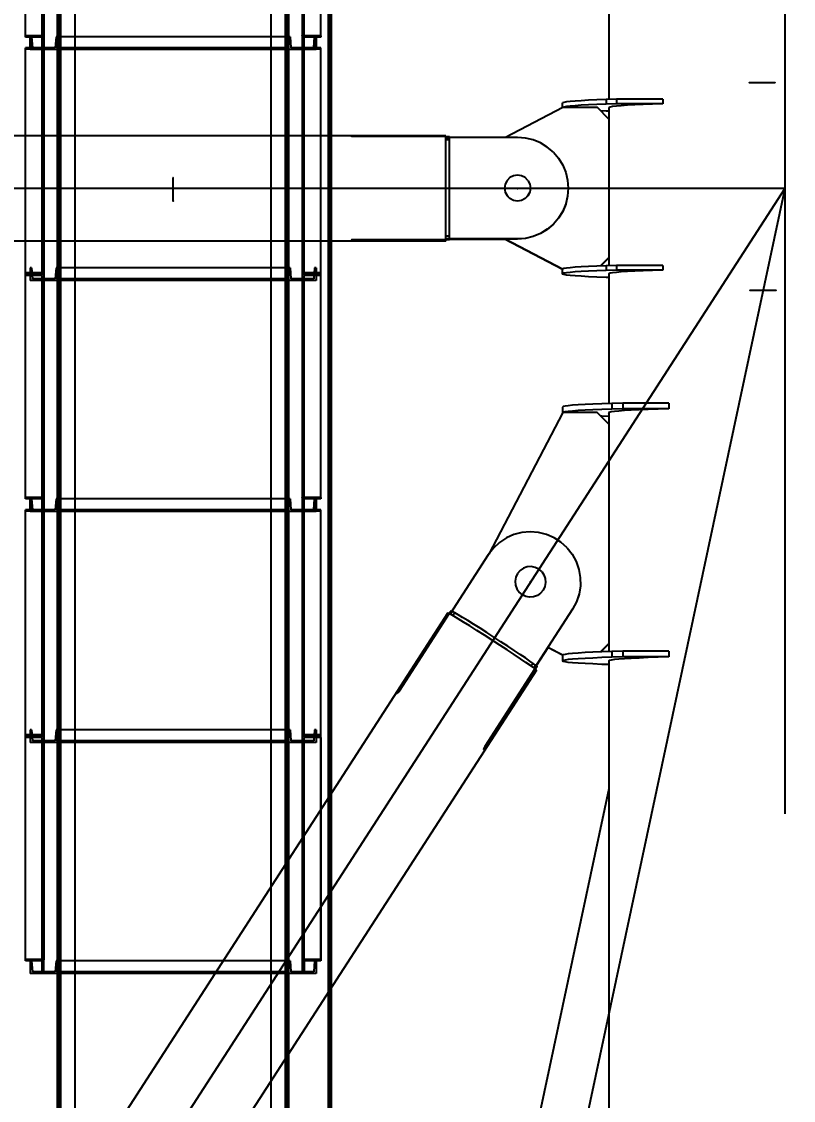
# Model space of a CAD drawing. Header units: millimetres. Extents: x 150209.93 to 150215.05, y 136675.65 to 136679.93.
# Drawn here: x 150211.3361 to 150211.403, y 136678.0439 to 136678.1373 of the extents above; entities that cross this region are included whole.
import ezdxf

# ---------------------------------------------------------------- set-up
doc = ezdxf.new("R2010")
doc.units = ezdxf.units.MM
doc.header["$LTSCALE"] = 0.25
for name, pattern in [('CENTER', [50.8, 31.75, -6.35, 6.35, -6.35]), ('XKITLINE00', [0]), ('XKITLINE02', [4, 2, -2]), ('XKITLINE03', [6, 3, -1, 1, -1])]:
    doc.linetypes.add(name, pattern=pattern)
doc.styles.add('ROMANS', font='romans.shx')
doc.dimstyles.new('MD300', dxfattribs={"dimtxt": 2.5, "dimasz": 2.5, "dimexe": 1, "dimexo": 1, "dimgap": 0.5, "dimtad": 1, "dimdec": 1, "dimlfac": 50, "dimrnd": 0.5, "dimdsep": 46, "dimtxsty": 'ROMANS', "dimcen": 1, "dimclrd": 146, "dimclre": 146, "dimclrt": 30, "dimadec": 1, "dimazin": 2, "dimtfac": 1, "dimtdec": 1, "dimtmove": 0, "dimatfit": 1, "dimfxl": 1, "dimtolj": 1, "dimtzin": 0, "dimlwd": -1, "dimlwe": -1, "dimarcsym": 0})

# ---------------------------------------------------------------- blocks, each defined once
blk = doc.blocks.new('çatıı')
at = {"color": 1, "linetype": 'XKITLINE03'}
for p, q in [((12049.01, 13721.24), (12049.01, 12049.63)), ((12055.01, 13721.24), (12055.01, 12049.6)), ((12147.49, 12049.57), (12147.49, 13721.24)), ((12160.99, 13721.24), (12160.99, 12049.63)), ((12049.01, 12623.17), (12049.01, 12526.43)), ((12160.99, 12526.43), (12160.99, 12623.17)), ((12049.01, 12520.62), (12049.01, 12423.17)), ((12154.99, 12520.42), (12055.01, 12520.42)), ((12055.01, 12520.42), (12055.01, 12520.42)), ((12154.99, 12520.42), (12154.99, 12520.42)), ((12160.99, 12423.17), (12160.99, 12520.62)), ((12049.01, 12423.17), (12049.01, 12326.43)), ((12154.99, 12420.42), (12055.01, 12420.42)), ((12055.01, 12420.42), (12055.01, 12420.42)), ((12154.99, 12420.42), (12154.99, 12420.42)), ((12160.99, 12326.43), (12160.99, 12423.17)), ((12049.01, 12320.62), (12049.01, 12223.17)), ((12154.99, 12320.42), (12055.01, 12320.42)), ((12055.01, 12320.42), (12055.01, 12320.42)), ((12154.99, 12320.42), (12154.99, 12320.42)), ((12160.99, 12223.17), (12160.99, 12320.62)), ((12049.01, 12223.17), (12049.01, 12126.43)), ((12154.99, 12220.42), (12055.01, 12220.42)), ((12055.01, 12220.42), (12055.01, 12220.42)), ((12154.99, 12220.42), (12154.99, 12220.42)), ((12160.99, 12126.43), (12160.99, 12223.17)), ((12154.99, 12120.42), (12055.01, 12120.42)), ((12055.01, 12120.42), (12055.01, 12120.42)), ((12154.99, 12120.42), (12154.99, 12120.42))]:
    blk.add_line(p, q, dxfattribs=at)
at = {"color": 116, "linetype": 'XKITLINE02', "true_color": 0x136734}
for p, q in [((12054.93, 12049.63), (12054.93, 13721.24)), ((12055.01, 12049.6), (12055.01, 13721.24)), ((12055.46, 12049.63), (12055.46, 13721.24)), ((12055.86, 12049.6), (12055.86, 13721.24)), ((12147.49, 12049.57), (12147.49, 13721.24)), ((12154.14, 12049.57), (12154.14, 13721.24)), ((12154.14, 12049.57), (12154.14, 13721.24)), ((12154.54, 12049.63), (12154.54, 13721.24)), ((12154.99, 12049.63), (12154.99, 13721.24)), ((12154.99, 12049.57), (12154.99, 13721.24)), ((12155.07, 12049.63), (12155.07, 13721.24)), ((12172.31, 12049.63), (12172.31, 13721.24)), ((12172.84, 12049.63), (12172.84, 13721.24)), ((12041.01, 12525.85), (12041.01, 12623.17)), ((12048.21, 12520.61), (12048.21, 12622.59)), ((12049.01, 12520.61), (12049.01, 12621.12)), ((12160.99, 12520.61), (12160.99, 12623.17)), ((12161.79, 12520.61), (12161.79, 12622.59)), ((12168.99, 12525.85), (12168.99, 12623.17)), ((12049.01, 12526.43), (12041.01, 12526.43)), ((12048.21, 12525.85), (12041.01, 12525.85)), ((12043.69, 12525.92), (12043.01, 12525.92)), ((12043.01, 12520.42), (12043.01, 12525.92)), ((12043.01, 12525.92), (12043.01, 12520.42)), ((12044.07, 12521.12), (12043.69, 12525.92)), ((12043.69, 12525.92), (12044.07, 12521.12)), ((12049.01, 12526.42), (12048.21, 12526.42)), ((12048.21, 12521.2), (12048.21, 12526.42)), ((12048.21, 12423.75), (12048.21, 12525.85)), ((12049.01, 12526.42), (12049.01, 12520.62)), ((12049.01, 12526.42), (12049.01, 12428.97)), ((12054.33, 12525.92), (12053.94, 12521.12)), ((12054.33, 12525.92), (12053.94, 12521.12)), ((12055.01, 12525.92), (12054.33, 12525.92)), ((12062.51, 12525.92), (12055.01, 12525.92)), ((12055.01, 12520.42), (12055.01, 12525.92)), ((12055.01, 12525.92), (12055.01, 12520.42)), ((12055.01, 12525.92), (12055.01, 12520.42)), ((12154.99, 12525.92), (12147.49, 12525.92)), ((12154.99, 12520.42), (12154.99, 12525.92)), ((12154.99, 12525.92), (12154.99, 12520.42)), ((12155.67, 12525.92), (12154.99, 12525.92)), ((12154.99, 12525.92), (12154.99, 12520.42)), ((12155.67, 12525.92), (12156.05, 12521.12)), ((12155.67, 12525.92), (12156.05, 12521.12)), ((12160.99, 12526.43), (12160.99, 12520.61)), ((12168.99, 12526.43), (12160.99, 12526.43)), ((12160.99, 12423.17), (12160.99, 12526.42)), ((12161.79, 12526.42), (12160.99, 12526.42)), ((12161.79, 12423.75), (12161.79, 12526.42)), ((12161.79, 12520.61), (12161.79, 12525.85)), ((12168.99, 12525.85), (12161.79, 12525.85)), ((12166.31, 12525.92), (12165.92, 12521.12)), ((12165.92, 12521.12), (12166.31, 12525.92)), ((12166.99, 12525.92), (12166.31, 12525.92)), ((12166.99, 12525.92), (12166.99, 12520.42)), ((12166.99, 12520.42), (12166.99, 12525.92)), ((12168.99, 12526.43), (12168.99, 12525.85)), ((12048.21, 12521.2), (12041.01, 12521.2)), ((12041.01, 12521.2), (12041.01, 12520.62)), ((12041.01, 12423.17), (12041.01, 12521.2)), ((12049.01, 12520.62), (12041.01, 12520.62)), ((12055.01, 12520.42), (12043.01, 12520.42)), ((12053.94, 12521.12), (12044.07, 12521.12)), ((12049.01, 12520.61), (12048.21, 12520.61)), ((12049.01, 12423.17), (12049.01, 12520.62)), ((12154.99, 12521.12), (12055.01, 12521.12)), ((12062.51, 12520.42), (12055.01, 12520.42)), ((12154.99, 12520.42), (12147.49, 12520.42)), ((12166.99, 12520.42), (12154.99, 12520.42)), ((12165.92, 12521.12), (12156.05, 12521.12)), ((12168.99, 12520.62), (12160.99, 12520.62)), ((12161.79, 12520.61), (12160.99, 12520.61)), ((12168.99, 12521.2), (12161.79, 12521.2)), ((12168.99, 12423.17), (12168.99, 12521.2)), ((12056.31, 12437.44), (12056.31, 12483.11)), ((12062.51, 12437.44), (12062.51, 12483.11)), ((12147.49, 12073.93), (12147.49, 12483.11)), ((12153.69, 12437.44), (12153.69, 12483.11)), ((12173.69, 12437.44), (12173.69, 12483.11)), ((12043.69, 12425.92), (12043.01, 12425.92)), ((12043.01, 12425.92), (12043.01, 12420.42)), ((12043.01, 12425.92), (12043.01, 12420.42)), ((12043.69, 12425.92), (12044.07, 12421.12)), ((12043.69, 12425.92), (12044.07, 12421.12)), ((12049.01, 12428.97), (12048.21, 12428.97)), ((12049.01, 12428.97), (12049.01, 12423.17)), ((12054.33, 12425.92), (12053.94, 12421.12)), ((12054.33, 12425.92), (12053.94, 12421.12)), ((12055.01, 12425.92), (12054.33, 12425.92)), ((12062.51, 12425.92), (12055.01, 12425.92)), ((12055.01, 12420.42), (12055.01, 12425.92)), ((12055.01, 12425.92), (12055.01, 12420.42)), ((12055.01, 12425.92), (12055.01, 12420.42)), ((12154.99, 12425.92), (12147.49, 12425.92)), ((12154.99, 12420.42), (12154.99, 12425.92)), ((12154.99, 12425.92), (12154.99, 12420.42)), ((12155.67, 12425.92), (12154.99, 12425.92)), ((12154.99, 12425.92), (12154.99, 12420.42)), ((12155.67, 12425.92), (12156.05, 12421.12)), ((12155.67, 12425.92), (12156.05, 12421.12)), ((12161.79, 12428.97), (12160.99, 12428.97)), ((12166.31, 12425.92), (12165.92, 12421.12)), ((12166.31, 12425.92), (12165.92, 12421.12)), ((12166.99, 12425.92), (12166.31, 12425.92)), ((12166.99, 12425.92), (12166.99, 12420.42)), ((12166.99, 12425.92), (12166.99, 12420.42)), ((12048.21, 12423.75), (12041.01, 12423.75)), ((12049.01, 12423.17), (12041.01, 12423.17)), ((12041.01, 12423.17), (12041.01, 12422.59)), ((12049.01, 12423.17), (12041.01, 12423.17)), ((12041.01, 12325.85), (12041.01, 12423.17)), ((12048.21, 12422.59), (12041.01, 12422.59)), ((12055.01, 12420.42), (12043.01, 12420.42)), ((12053.94, 12421.12), (12044.07, 12421.12)), ((12048.21, 12422.59), (12048.21, 12417.35)), ((12048.21, 12320.61), (12048.21, 12422.59)), ((12049.01, 12417.35), (12049.01, 12423.17)), ((12049.01, 12320.61), (12049.01, 12421.12)), ((12154.99, 12421.12), (12055.01, 12421.12)), ((12062.51, 12420.42), (12055.01, 12420.42)), ((12154.99, 12420.42), (12147.49, 12420.42)), ((12166.99, 12420.42), (12154.99, 12420.42)), ((12165.92, 12421.12), (12156.05, 12421.12)), ((12168.99, 12423.17), (12160.99, 12423.17)), ((12160.99, 12320.61), (12160.99, 12423.17)), ((12168.99, 12423.17), (12160.99, 12423.17)), ((12168.99, 12423.75), (12161.79, 12423.75)), ((12161.79, 12320.61), (12161.79, 12422.59)), ((12168.99, 12422.59), (12161.79, 12422.59)), ((12168.99, 12325.85), (12168.99, 12423.17)), ((12049.01, 12417.35), (12048.21, 12417.35)), ((12161.79, 12417.35), (12160.99, 12417.35)), ((12049.01, 12326.43), (12041.01, 12326.43)), ((12048.21, 12325.85), (12041.01, 12325.85)), ((12043.69, 12325.92), (12043.01, 12325.92)), ((12043.01, 12320.42), (12043.01, 12325.92)), ((12043.01, 12325.92), (12043.01, 12320.42)), ((12044.07, 12321.12), (12043.69, 12325.92)), ((12043.69, 12325.92), (12044.07, 12321.12)), ((12049.01, 12326.42), (12048.21, 12326.42)), ((12048.21, 12326.42), (12048.21, 12321.2)), ((12048.21, 12223.75), (12048.21, 12326.42)), ((12049.01, 12326.42), (12049.01, 12320.62)), ((12049.01, 12326.42), (12049.01, 12228.97)), ((12054.33, 12325.92), (12053.94, 12321.12)), ((12054.33, 12325.92), (12053.94, 12321.12)), ((12055.01, 12325.92), (12054.33, 12325.92)), ((12062.51, 12325.92), (12055.01, 12325.92)), ((12055.01, 12320.42), (12055.01, 12325.92)), ((12055.01, 12325.92), (12055.01, 12320.42)), ((12055.01, 12325.92), (12055.01, 12320.42)), ((12154.99, 12325.92), (12147.49, 12325.92)), ((12154.99, 12320.42), (12154.99, 12325.92)), ((12154.99, 12325.92), (12154.99, 12320.42)), ((12155.67, 12325.92), (12154.99, 12325.92)), ((12154.99, 12325.92), (12154.99, 12320.42)), ((12155.67, 12325.92), (12156.05, 12321.12)), ((12155.67, 12325.92), (12156.05, 12321.12)), ((12160.99, 12326.43), (12160.99, 12320.61)), ((12168.99, 12326.43), (12160.99, 12326.43)), ((12160.99, 12223.17), (12160.99, 12326.42)), ((12161.79, 12326.42), (12160.99, 12326.42)), ((12161.79, 12223.75), (12161.79, 12326.42)), ((12161.79, 12320.61), (12161.79, 12325.85)), ((12168.99, 12325.85), (12161.79, 12325.85)), ((12166.31, 12325.92), (12165.92, 12321.12)), ((12165.92, 12321.12), (12166.31, 12325.92)), ((12166.99, 12325.92), (12166.31, 12325.92)), ((12166.99, 12325.92), (12166.99, 12320.42)), ((12166.99, 12320.42), (12166.99, 12325.92)), ((12168.99, 12326.43), (12168.99, 12325.85)), ((12048.21, 12321.2), (12041.01, 12321.2)), ((12041.01, 12321.2), (12041.01, 12320.62)), ((12041.01, 12223.17), (12041.01, 12321.2)), ((12049.01, 12320.62), (12041.01, 12320.62)), ((12055.01, 12320.42), (12043.01, 12320.42)), ((12053.94, 12321.12), (12044.07, 12321.12)), ((12049.01, 12320.61), (12048.21, 12320.61)), ((12049.01, 12320.62), (12049.01, 12223.17)), ((12154.99, 12321.12), (12055.01, 12321.12)), ((12062.51, 12320.42), (12055.01, 12320.42)), ((12154.99, 12320.42), (12147.49, 12320.42)), ((12166.99, 12320.42), (12154.99, 12320.42)), ((12165.92, 12321.12), (12156.05, 12321.12)), ((12168.99, 12320.62), (12160.99, 12320.62)), ((12161.79, 12320.61), (12160.99, 12320.61)), ((12168.99, 12321.2), (12161.79, 12321.2)), ((12168.99, 12223.17), (12168.99, 12321.2)), ((12049.01, 12228.97), (12048.21, 12228.97)), ((12049.01, 12228.97), (12049.01, 12223.17)), ((12161.79, 12228.97), (12160.99, 12228.97)), ((12043.69, 12225.92), (12043.01, 12225.92)), ((12043.01, 12225.92), (12043.01, 12220.42)), ((12043.01, 12225.92), (12043.01, 12220.42)), ((12043.69, 12225.92), (12044.07, 12221.12)), ((12043.69, 12225.92), (12044.07, 12221.12)), ((12054.33, 12225.92), (12053.94, 12221.12)), ((12054.33, 12225.92), (12053.94, 12221.12)), ((12055.01, 12225.92), (12054.33, 12225.92)), ((12062.51, 12225.92), (12055.01, 12225.92)), ((12055.01, 12220.42), (12055.01, 12225.92)), ((12055.01, 12225.92), (12055.01, 12220.42)), ((12055.01, 12225.92), (12055.01, 12220.42)), ((12154.99, 12225.92), (12147.49, 12225.92)), ((12154.99, 12220.42), (12154.99, 12225.92)), ((12154.99, 12225.92), (12154.99, 12220.42)), ((12155.67, 12225.92), (12154.99, 12225.92)), ((12154.99, 12225.92), (12154.99, 12220.42)), ((12155.67, 12225.92), (12156.05, 12221.12)), ((12155.67, 12225.92), (12156.05, 12221.12)), ((12166.31, 12225.92), (12165.92, 12221.12)), ((12166.31, 12225.92), (12165.92, 12221.12)), ((12166.99, 12225.92), (12166.31, 12225.92)), ((12166.99, 12225.92), (12166.99, 12220.42)), ((12166.99, 12225.92), (12166.99, 12220.42)), ((12048.21, 12223.75), (12041.01, 12223.75)), ((12041.01, 12223.17), (12041.01, 12222.59)), ((12049.01, 12223.17), (12041.01, 12223.17)), ((12041.01, 12125.85), (12041.01, 12223.17)), ((12049.01, 12223.17), (12041.01, 12223.17)), ((12048.21, 12222.59), (12041.01, 12222.59)), ((12055.01, 12220.42), (12043.01, 12220.42)), ((12053.94, 12221.12), (12044.07, 12221.12)), ((12048.21, 12222.59), (12048.21, 12217.35)), ((12048.21, 12120.61), (12048.21, 12222.59)), ((12049.01, 12217.35), (12049.01, 12223.17)), ((12049.01, 12120.61), (12049.01, 12221.12)), ((12154.99, 12221.12), (12055.01, 12221.12)), ((12062.51, 12220.42), (12055.01, 12220.42)), ((12154.99, 12220.42), (12147.49, 12220.42)), ((12166.99, 12220.42), (12154.99, 12220.42)), ((12165.92, 12221.12), (12156.05, 12221.12)), ((12160.99, 12120.61), (12160.99, 12223.17)), ((12168.99, 12223.17), (12160.99, 12223.17)), ((12168.99, 12223.17), (12160.99, 12223.17)), ((12168.99, 12223.75), (12161.79, 12223.75)), ((12161.79, 12120.61), (12161.79, 12222.59)), ((12168.99, 12222.59), (12161.79, 12222.59)), ((12168.99, 12125.85), (12168.99, 12223.17)), ((12168.99, 12222.59), (12168.99, 12125.85)), ((12049.01, 12217.35), (12048.21, 12217.35)), ((12161.79, 12217.35), (12160.99, 12217.35)), ((12173.69, 12114.46), (12173.69, 12198.64)), ((12153.69, 12083.52), (12153.69, 12167.7)), ((12147.49, 12049.57), (12147.49, 12158.11)), ((12049.01, 12126.43), (12041.01, 12126.43)), ((12160.99, 12126.43), (12160.99, 12120.61)), ((12168.99, 12126.43), (12160.99, 12126.43)), ((12048.21, 12125.85), (12041.01, 12125.85)), ((12043.69, 12125.92), (12043.01, 12125.92)), ((12043.01, 12125.92), (12043.01, 12120.42)), ((12043.01, 12125.92), (12043.01, 12120.42)), ((12043.69, 12125.92), (12044.07, 12121.12)), ((12043.69, 12125.92), (12044.07, 12121.12)), ((12054.33, 12125.92), (12053.94, 12121.12)), ((12054.33, 12125.92), (12053.94, 12121.12)), ((12055.01, 12125.92), (12054.33, 12125.92)), ((12062.51, 12125.92), (12055.01, 12125.92)), ((12055.01, 12120.42), (12055.01, 12125.92)), ((12055.01, 12125.92), (12055.01, 12120.42)), ((12055.01, 12125.92), (12055.01, 12120.42)), ((12154.99, 12125.92), (12126.68, 12125.92)), ((12154.99, 12120.42), (12154.99, 12125.92)), ((12154.99, 12125.92), (12154.99, 12120.42)), ((12155.67, 12125.92), (12154.99, 12125.92)), ((12154.99, 12125.92), (12154.99, 12120.42)), ((12155.67, 12125.92), (12156.05, 12121.12)), ((12155.67, 12125.92), (12156.05, 12121.12)), ((12161.79, 12125.85), (12161.79, 12120.61)), ((12168.99, 12125.85), (12161.79, 12125.85)), ((12166.31, 12125.92), (12165.92, 12121.12)), ((12166.31, 12125.92), (12165.92, 12121.12)), ((12166.99, 12125.92), (12166.31, 12125.92)), ((12166.99, 12125.92), (12166.99, 12120.42)), ((12166.99, 12125.92), (12166.99, 12120.42)), ((12055.01, 12120.42), (12043.01, 12120.42)), ((12053.94, 12121.12), (12044.07, 12121.12)), ((12049.01, 12120.61), (12048.21, 12120.61)), ((12154.99, 12121.12), (12055.01, 12121.12)), ((12062.51, 12120.42), (12055.01, 12120.42)), ((12154.99, 12120.42), (12123.13, 12120.42)), ((12166.99, 12120.42), (12154.99, 12120.42)), ((12165.92, 12121.12), (12156.05, 12121.12)), ((12161.79, 12120.61), (12160.99, 12120.61))]:
    blk.add_line(p, q, dxfattribs=at)
at = {"color": 8, "linetype": 'CENTER'}
for p, q in [((11840, 13280.27), (12370, 12460.27)), ((12195, 13280.27), (12370, 12460.27)), ((12370, 12689.51), (12370, 11020.27)), ((12354.73, 12506.11), (12365.69, 12506.13)), ((12105, 12454.88), (12105, 12464.88)), ((12370, 12460.27), (11840, 11640.27)), ((12370, 12460.27), (11840, 12460.27)), ((12370, 12460.27), (12196.44, 11647.05)), ((12254.2, 12460.14), (12254.2, 12460.41)), ((12366.06, 12416.17), (12355.1, 12416.16)), ((12259.8, 12289.94), (12259.8, 12289.61))]:
    blk.add_line(p, q, dxfattribs=at)
at = {"color": 7, "linetype": 'XKITLINE00'}
for p, q in [((12056.31, 12483.11), (12056.31, 12722.23)), ((12062.51, 12483.11), (12062.51, 12718.06)), ((12147.49, 12483.11), (12147.49, 12660.82)), ((12153.69, 12483.11), (12153.69, 12656.64)), ((12173.69, 12483.11), (12173.69, 12643.17)), ((12147.49, 12525.92), (12062.51, 12525.92)), ((12147.49, 12520.42), (12062.51, 12520.42)), ((12056.31, 12049.63), (12056.31, 12437.44)), ((12062.51, 12049.6), (12062.51, 12437.44)), ((12147.49, 12158.11), (12147.49, 12437.44)), ((12153.69, 12167.7), (12153.69, 12437.44)), ((12173.69, 12198.64), (12173.69, 12437.44)), ((12147.49, 12425.92), (12062.51, 12425.92)), ((12147.49, 12420.42), (12062.51, 12420.42)), ((12147.49, 12325.92), (12062.51, 12325.92)), ((12147.49, 12320.42), (12062.51, 12320.42)), ((12147.49, 12225.92), (12062.51, 12225.92)), ((12147.49, 12220.42), (12062.51, 12220.42)), ((12126.68, 12125.92), (12062.51, 12125.92)), ((12123.13, 12120.42), (12062.51, 12120.42)), ((12173.69, 12049.63), (12173.69, 12114.46)), ((12153.69, 12049.63), (12153.69, 12083.52)), ((12147.49, 12049.57), (12147.49, 12073.93))]:
    blk.add_line(p, q, dxfattribs=at)
at = {"color": 8, "linetype": 'XKITLINE00'}
for p, q in [((12293.8, 12555.99), (12293.8, 12498.81)), ((12273.8, 12495.32), (12248.96, 12482.4)), ((12274.31, 12497.55), (12273.76, 12497.36)), ((12273.76, 12495.3), (12273.76, 12497.36)), ((12274.31, 12495.55), (12273.76, 12495.36)), ((12288.8, 12495.32), (12273.8, 12495.32)), ((12275.4, 12497.74), (12274.31, 12497.55)), ((12275.4, 12495.74), (12274.31, 12495.55)), ((12277.03, 12497.93), (12275.4, 12497.74)), ((12277.03, 12495.93), (12275.4, 12495.74)), ((12279.18, 12498.11), (12277.03, 12497.93)), ((12279.18, 12496.12), (12277.03, 12495.93)), ((12281.83, 12498.29), (12279.18, 12498.11)), ((12281.83, 12496.29), (12279.18, 12496.12)), ((12284.98, 12498.46), (12281.83, 12498.29)), ((12284.98, 12496.46), (12281.83, 12496.29)), ((12288.59, 12498.62), (12284.98, 12498.46)), ((12288.59, 12496.63), (12284.98, 12496.46)), ((12292.65, 12498.78), (12288.59, 12498.62)), ((12292.65, 12496.78), (12288.59, 12496.63)), ((12293.8, 12490.32), (12288.8, 12495.32)), ((12297.11, 12498.92), (12292.65, 12498.78)), ((12292.65, 12498.78), (12292.65, 12496.78)), ((12297.11, 12496.92), (12292.65, 12496.78)), ((12294.31, 12495.55), (12293.76, 12495.36)), ((12293.76, 12495.36), (12293.76, 12495.16)), ((12293.8, 12495.15), (12293.76, 12495.16)), ((12293.8, 12495.37), (12293.8, 12490.32)), ((12295.4, 12495.74), (12294.31, 12495.55)), ((12297.03, 12495.93), (12295.4, 12495.74)), ((12299.18, 12496.12), (12297.03, 12495.93)), ((12317.11, 12498.92), (12297.11, 12498.92)), ((12297.11, 12498.92), (12297.11, 12496.92)), ((12317.11, 12496.92), (12297.11, 12496.92)), ((12301.83, 12496.29), (12299.18, 12496.12)), ((12304.98, 12496.46), (12301.83, 12496.29)), ((12308.59, 12496.63), (12304.98, 12496.46)), ((12312.65, 12496.78), (12308.59, 12496.63)), ((12317.11, 12496.92), (12312.65, 12496.78)), ((12317.11, 12498.92), (12317.11, 12496.92)), ((12292.65, 12493.74), (12290.29, 12493.83)), ((12293.8, 12493.7), (12292.65, 12493.74)), ((12293.8, 12490.32), (12293.8, 12430.35)), ((12223.2, 12483.11), (11986.8, 12483.11)), ((12182.19, 12482.94), (12182.11, 12482.92)), ((12182.11, 12482.92), (12182.11, 12482.9)), ((12182.36, 12482.96), (12182.19, 12482.94)), ((12182.36, 12482.83), (12182.19, 12482.89)), ((12182.6, 12482.97), (12182.36, 12482.96)), ((12182.6, 12482.78), (12182.36, 12482.83)), ((12182.89, 12482.97), (12182.6, 12482.97)), ((12182.89, 12482.75), (12182.6, 12482.78)), ((12183.2, 12482.98), (12182.89, 12482.97)), ((12182.89, 12482.97), (12182.89, 12482.75)), ((12183.2, 12482.74), (12182.89, 12482.75)), ((12183.2, 12482.98), (12183.2, 12482.74)), ((12223.2, 12482.98), (12183.2, 12482.98)), ((12223.2, 12482.74), (12183.2, 12482.74)), ((12223.2, 12481.97), (12223.2, 12483.11)), ((12224.7, 12482.62), (12223.2, 12482.62)), ((12224.7, 12482.56), (12223.2, 12482.56)), ((12254.2, 12482.4), (12223.2, 12482.4)), ((12224.7, 12482.27), (12223.2, 12482.27)), ((12223.2, 12439.05), (12223.2, 12481.97)), ((12224.7, 12481.36), (12223.2, 12481.36)), ((12224.7, 12482.62), (12224.7, 12482.56)), ((12224.7, 12482.56), (12224.7, 12482.4)), ((12224.7, 12441.32), (12224.7, 12482.27)), ((12257.64, 12482.13), (12254.2, 12482.4)), ((12260.99, 12481.32), (12257.64, 12482.13)), ((12264.18, 12480), (12260.99, 12481.32)), ((12267.13, 12478.2), (12264.18, 12480)), ((12269.75, 12475.96), (12267.13, 12478.2)), ((12269.75, 12475.96), (12271.99, 12473.34)), ((12271.99, 12473.34), (12273.8, 12470.39)), ((12273.8, 12470.39), (12275.12, 12467.21)), ((12275.12, 12467.21), (12275.92, 12463.85)), ((12249.66, 12463.75), (12248.87, 12462.19)), ((12250.9, 12464.99), (12249.66, 12463.75)), ((12252.46, 12465.78), (12250.9, 12464.99)), ((12254.2, 12466.06), (12252.46, 12465.78)), ((12255.93, 12465.78), (12254.2, 12466.06)), ((12257.49, 12464.99), (12255.93, 12465.78)), ((12258.73, 12463.75), (12257.49, 12464.99)), ((12258.73, 12463.75), (12259.52, 12462.19)), ((12275.92, 12463.85), (12276.2, 12460.41)), ((12248.87, 12462.19), (12248.6, 12460.46)), ((12248.6, 12460.46), (12248.87, 12458.73)), ((12248.87, 12458.73), (12249.66, 12457.17)), ((12248.87, 12458.71), (12249.66, 12457.14)), ((12248.87, 12458.71), (12249.66, 12457.14)), ((12248.87, 12458.68), (12249.66, 12457.12)), ((12259.52, 12458.73), (12258.73, 12457.17)), ((12259.52, 12458.71), (12258.73, 12457.14)), ((12259.52, 12458.71), (12258.73, 12457.14)), ((12259.52, 12458.68), (12258.73, 12457.12)), ((12259.52, 12462.19), (12259.8, 12460.46)), ((12259.8, 12460.46), (12259.52, 12458.73)), ((12276.2, 12460.41), (12275.92, 12456.97)), ((12250.9, 12455.93), (12249.66, 12457.17)), ((12250.9, 12455.91), (12249.66, 12457.14)), ((12250.9, 12455.91), (12249.66, 12457.14)), ((12250.9, 12455.88), (12249.66, 12457.12)), ((12252.46, 12455.14), (12250.9, 12455.93)), ((12252.46, 12455.11), (12250.9, 12455.91)), ((12252.46, 12455.11), (12250.9, 12455.91)), ((12252.46, 12455.09), (12250.9, 12455.88)), ((12254.2, 12454.86), (12252.46, 12455.14)), ((12254.2, 12454.84), (12252.46, 12455.11)), ((12254.2, 12454.84), (12252.46, 12455.11)), ((12254.2, 12454.81), (12252.46, 12455.09)), ((12255.93, 12455.14), (12254.2, 12454.86)), ((12255.93, 12455.11), (12254.2, 12454.84)), ((12255.93, 12455.11), (12254.2, 12454.84)), ((12255.93, 12455.09), (12254.2, 12454.81)), ((12254.2, 12454.86), (12254.2, 12454.84)), ((12254.2, 12454.84), (12254.2, 12454.81)), ((12257.49, 12455.93), (12255.93, 12455.14)), ((12257.49, 12455.91), (12255.93, 12455.11)), ((12257.49, 12455.91), (12255.93, 12455.11)), ((12257.49, 12455.88), (12255.93, 12455.09)), ((12258.73, 12457.17), (12257.49, 12455.93)), ((12258.73, 12457.14), (12257.49, 12455.91)), ((12258.73, 12457.14), (12257.49, 12455.91)), ((12258.73, 12457.12), (12257.49, 12455.88)), ((12275.12, 12453.62), (12273.8, 12450.43)), ((12275.12, 12453.55), (12273.8, 12450.37)), ((12275.92, 12456.97), (12275.12, 12453.62)), ((12275.92, 12456.91), (12275.12, 12453.55)), ((12273.8, 12450.43), (12271.99, 12447.49)), ((12273.8, 12450.37), (12271.99, 12447.42)), ((12269.75, 12444.86), (12267.13, 12442.62)), ((12269.75, 12444.8), (12267.13, 12442.56)), ((12271.99, 12447.49), (12269.75, 12444.86)), ((12271.99, 12447.42), (12269.75, 12444.8)), ((12224.7, 12439.67), (12223.2, 12439.67)), ((12223.2, 12437.44), (12223.2, 12439.05)), ((12224.7, 12438.55), (12224.7, 12441.32)), ((12260.99, 12439.5), (12257.64, 12438.69)), ((12260.99, 12439.44), (12257.64, 12438.63)), ((12264.18, 12440.82), (12260.99, 12439.5)), ((12264.18, 12440.76), (12260.99, 12439.44)), ((12267.13, 12442.62), (12264.18, 12440.82)), ((12267.13, 12442.56), (12264.18, 12440.76)), ((12223.2, 12437.44), (11986.8, 12437.44)), ((12182.19, 12437.9), (12182.11, 12437.87)), ((12182.11, 12437.87), (12182.11, 12437.83)), ((12182.19, 12437.79), (12182.11, 12437.83)), ((12182.36, 12437.98), (12182.19, 12437.9)), ((12182.36, 12437.76), (12182.19, 12437.79)), ((12182.6, 12438.04), (12182.36, 12437.98)), ((12182.6, 12437.74), (12182.36, 12437.76)), ((12182.89, 12438.08), (12182.6, 12438.04)), ((12182.89, 12437.72), (12182.6, 12437.74)), ((12183.2, 12438.09), (12182.89, 12438.08)), ((12182.89, 12438.08), (12182.89, 12437.72)), ((12183.2, 12437.72), (12182.89, 12437.72)), ((12183.2, 12438.09), (12183.2, 12437.72)), ((12223.2, 12438.09), (12183.2, 12438.09)), ((12223.2, 12437.72), (12183.2, 12437.72)), ((12224.7, 12438.55), (12223.2, 12438.55)), ((12254.2, 12438.42), (12223.2, 12438.42)), ((12254.2, 12438.36), (12223.2, 12438.36)), ((12224.7, 12438.14), (12223.2, 12438.14)), ((12224.7, 12438), (12223.2, 12438)), ((12224.7, 12437.93), (12224.7, 12438.36)), ((12248.84, 12438.21), (12224.7, 12438.21)), ((12248.96, 12438.15), (12224.7, 12438.15)), ((12273.76, 12425.25), (12248.55, 12438.36)), ((12273.76, 12425.37), (12248.81, 12438.35)), ((12257.64, 12438.69), (12254.2, 12438.42)), ((12257.64, 12438.63), (12254.2, 12438.36)), ((12254.2, 12438.42), (12254.2, 12438.36)), ((12257.64, 12438.69), (12257.64, 12438.63)), ((12293.8, 12430.35), (12290.16, 12426.72)), ((12293.8, 12430.23), (12290.29, 12426.72)), ((12293.8, 12430.35), (12293.8, 12430.29)), ((12293.8, 12430.29), (12293.8, 12426.85)), ((12274.31, 12425.58), (12273.76, 12425.39)), ((12273.76, 12423.19), (12273.76, 12425.39)), ((12275.4, 12425.77), (12274.31, 12425.58)), ((12277.03, 12425.96), (12275.4, 12425.77)), ((12279.18, 12426.15), (12277.03, 12425.96)), ((12281.83, 12426.33), (12279.18, 12426.15)), ((12284.98, 12426.5), (12281.83, 12426.33)), ((12288.59, 12426.66), (12284.98, 12426.5)), ((12292.65, 12426.81), (12288.59, 12426.66)), ((12297.11, 12426.95), (12292.65, 12426.81)), ((12292.65, 12426.81), (12292.65, 12424.81)), ((12297.11, 12424.95), (12292.65, 12424.81)), ((12317.11, 12426.95), (12297.11, 12426.95)), ((12297.11, 12426.95), (12297.11, 12424.95)), ((12317.11, 12424.95), (12297.11, 12424.95)), ((12317.11, 12424.95), (12312.65, 12424.81)), ((12317.11, 12426.95), (12317.11, 12424.95)), ((12274.31, 12423.58), (12273.76, 12423.39)), ((12274.31, 12423), (12273.76, 12423.19)), ((12275.4, 12423.78), (12274.31, 12423.58)), ((12275.4, 12422.81), (12274.31, 12423)), ((12277.03, 12423.96), (12275.4, 12423.78)), ((12277.03, 12422.62), (12275.4, 12422.81)), ((12279.18, 12424.15), (12277.03, 12423.96)), ((12279.18, 12422.43), (12277.03, 12422.62)), ((12281.83, 12424.33), (12279.18, 12424.15)), ((12281.83, 12422.26), (12279.18, 12422.43)), ((12284.98, 12424.5), (12281.83, 12424.33)), ((12284.98, 12422.09), (12281.83, 12422.26)), ((12288.59, 12424.66), (12284.98, 12424.5)), ((12288.59, 12421.92), (12284.98, 12422.09)), ((12292.65, 12424.81), (12288.59, 12424.66)), ((12292.65, 12421.77), (12288.59, 12421.92)), ((12293.8, 12421.74), (12292.65, 12421.77)), ((12294.31, 12423.58), (12293.76, 12423.39)), ((12293.76, 12423.39), (12293.76, 12423.19)), ((12293.8, 12423.18), (12293.76, 12423.19)), ((12293.8, 12423.4), (12293.8, 12367.2)), ((12295.4, 12423.78), (12294.31, 12423.58)), ((12297.03, 12423.96), (12295.4, 12423.78)), ((12299.18, 12424.15), (12297.03, 12423.96)), ((12301.83, 12424.33), (12299.18, 12424.15)), ((12304.98, 12424.5), (12301.83, 12424.33)), ((12308.59, 12424.66), (12304.98, 12424.5)), ((12312.65, 12424.81), (12308.59, 12424.66)), ((12273.97, 12365.84), (12273.69, 12365.64)), ((12273.69, 12365.64), (12273.69, 12363.14)), ((12274.8, 12366.03), (12273.97, 12365.84)), ((12276.18, 12366.23), (12274.8, 12366.03)), ((12278.1, 12366.41), (12276.18, 12366.23)), ((12280.54, 12366.6), (12278.1, 12366.41)), ((12283.48, 12366.77), (12280.54, 12366.6)), ((12283.48, 12364.27), (12280.54, 12364.1)), ((12286.91, 12366.94), (12283.48, 12366.77)), ((12286.91, 12364.44), (12283.48, 12364.27)), ((12290.8, 12367.1), (12286.91, 12366.94)), ((12290.8, 12364.6), (12286.91, 12364.44)), ((12295.12, 12367.24), (12290.8, 12367.1)), ((12295.12, 12364.74), (12290.8, 12364.6)), ((12299.84, 12367.38), (12295.12, 12367.24)), ((12295.12, 12367.24), (12295.12, 12364.74)), ((12299.84, 12364.88), (12295.12, 12364.74)), ((12299.84, 12367.38), (12299.84, 12364.88)), ((12319.84, 12367.38), (12299.84, 12367.38)), ((12319.84, 12364.88), (12299.84, 12364.88)), ((12303.48, 12364.27), (12300.54, 12364.1)), ((12306.91, 12364.44), (12303.48, 12364.27)), ((12310.8, 12364.6), (12306.91, 12364.44)), ((12315.12, 12364.74), (12310.8, 12364.6)), ((12319.84, 12364.88), (12315.12, 12364.74)), ((12319.84, 12367.38), (12319.84, 12364.88)), ((12273.79, 12363.22), (12241.75, 12301.94)), ((12273.79, 12363.21), (12273.69, 12363.14)), ((12273.74, 12363.11), (12273.69, 12363.14)), ((12288.79, 12363.22), (12273.79, 12363.22)), ((12273.97, 12363.34), (12273.8, 12363.22)), ((12274.8, 12363.53), (12273.97, 12363.34)), ((12276.18, 12363.73), (12274.8, 12363.53)), ((12278.1, 12363.91), (12276.18, 12363.73)), ((12280.54, 12364.1), (12278.1, 12363.91)), ((12293.79, 12358.22), (12288.79, 12363.22)), ((12290.8, 12361.69), (12290.3, 12361.71)), ((12293.8, 12361.59), (12290.8, 12361.69)), ((12293.97, 12363.34), (12293.69, 12363.14)), ((12293.8, 12363.07), (12293.69, 12363.14)), ((12293.8, 12363.21), (12293.8, 12358.22)), ((12294.8, 12363.53), (12293.97, 12363.34)), ((12296.18, 12363.73), (12294.8, 12363.53)), ((12298.1, 12363.91), (12296.18, 12363.73)), ((12300.54, 12364.1), (12298.1, 12363.91)), ((12293.79, 12358.22), (12293.8, 12263.26)), ((12249.37, 12308.97), (12246.38, 12306.99)), ((12252.64, 12310.42), (12249.37, 12308.97)), ((12256.11, 12311.32), (12252.64, 12310.42)), ((12259.68, 12311.63), (12256.11, 12311.32)), ((12263.26, 12311.36), (12259.68, 12311.63)), ((12266.74, 12310.49), (12263.26, 12311.36)), ((12270.03, 12309.07), (12266.74, 12310.49)), ((12273.04, 12307.13), (12270.03, 12309.07)), ((12243.76, 12304.55), (12241.57, 12301.71)), ((12246.38, 12306.99), (12243.76, 12304.55)), ((12275.69, 12304.71), (12273.04, 12307.13)), ((12275.69, 12304.71), (12277.9, 12301.9)), ((12241.57, 12301.71), (12224.98, 12276.06)), ((12277.9, 12301.9), (12279.62, 12298.76)), ((12255.37, 12294.86), (12254.25, 12293.55)), ((12256.79, 12295.84), (12255.37, 12294.86)), ((12258.41, 12296.42), (12256.79, 12295.84)), ((12260.13, 12296.56), (12258.41, 12296.42)), ((12261.82, 12296.25), (12260.13, 12296.56)), ((12263.38, 12295.51), (12261.82, 12296.25)), ((12264.69, 12294.39), (12263.38, 12295.51)), ((12264.69, 12294.39), (12265.67, 12292.98)), ((12279.62, 12298.76), (12280.8, 12295.38)), ((12280.8, 12295.38), (12281.41, 12291.84)), ((12253.51, 12291.99), (12253.2, 12290.3)), ((12253.2, 12290.3), (12253.34, 12288.58)), ((12254.25, 12293.55), (12253.51, 12291.99)), ((12265.67, 12292.98), (12266.25, 12291.35)), ((12266.39, 12289.64), (12266.08, 12287.94)), ((12266.25, 12291.35), (12266.39, 12289.64)), ((12281.41, 12291.84), (12281.43, 12288.26)), ((12253.34, 12288.58), (12253.92, 12286.96)), ((12253.92, 12286.96), (12254.9, 12285.54)), ((12253.92, 12286.93), (12254.9, 12285.52)), ((12256.21, 12284.43), (12254.9, 12285.54)), ((12256.21, 12284.4), (12254.9, 12285.52)), ((12264.22, 12285.07), (12262.81, 12284.1)), ((12264.22, 12285.05), (12262.81, 12284.07)), ((12265.34, 12286.39), (12264.22, 12285.07)), ((12265.34, 12286.36), (12264.22, 12285.05)), ((12266.08, 12287.94), (12265.34, 12286.39)), ((12266.08, 12287.92), (12265.34, 12286.36)), ((12265.34, 12286.39), (12265.34, 12286.36)), ((12281.43, 12288.26), (12280.86, 12284.73)), ((12281.43, 12288.19), (12280.86, 12284.65)), ((12256.21, 12284.43), (12256.21, 12284.4)), ((12257.77, 12283.69), (12256.21, 12284.43)), ((12257.77, 12283.66), (12256.21, 12284.4)), ((12259.47, 12283.38), (12257.77, 12283.69)), ((12259.47, 12283.35), (12257.77, 12283.66)), ((12261.18, 12283.52), (12259.47, 12283.38)), ((12261.18, 12283.49), (12259.47, 12283.35)), ((12262.81, 12284.1), (12261.18, 12283.52)), ((12262.81, 12284.07), (12261.18, 12283.49)), ((12279.71, 12281.33), (12278.02, 12278.17)), ((12279.71, 12281.26), (12278.02, 12278.1)), ((12280.86, 12284.73), (12279.71, 12281.33)), ((12280.86, 12284.65), (12279.71, 12281.26)), ((12279.71, 12281.33), (12279.71, 12281.26)), ((12224, 12276.48), (11947.61, 11848.86)), ((12224.21, 12276.43), (12202.5, 12242.85)), ((12224.66, 12276.22), (12202.95, 12242.64)), ((12224.21, 12276.43), (12224, 12276.48)), ((12224.62, 12276.17), (12224.21, 12276.43)), ((12225.4, 12277.36), (12224.66, 12276.22)), ((12225.15, 12275.97), (12224.66, 12276.22)), ((12225.44, 12277.38), (12224.68, 12276.21)), ((12225.56, 12277.34), (12224.79, 12276.15)), ((12226.57, 12275.16), (12225.15, 12275.97)), ((12226, 12277.14), (12225.22, 12275.93)), ((12225.44, 12277.38), (12225.4, 12277.36)), ((12225.56, 12277.34), (12225.44, 12277.38)), ((12225.74, 12277.23), (12225.56, 12277.34)), ((12227.02, 12276.59), (12226, 12277.14)), ((12227.02, 12276.59), (12226.22, 12275.36)), ((12228.49, 12275.73), (12227.02, 12276.59)), ((12230.38, 12274.6), (12228.49, 12275.73)), ((12278.02, 12278.17), (12261.44, 12252.51)), ((12278.02, 12278.1), (12261.47, 12252.49)), ((12278.02, 12278.17), (12278.02, 12278.1)), ((12228.49, 12274.02), (12226.57, 12275.16)), ((12230.85, 12272.58), (12228.49, 12274.02)), ((12232.63, 12273.22), (12230.38, 12274.6)), ((12233.59, 12270.88), (12230.85, 12272.58)), ((12235.2, 12271.62), (12232.63, 12273.22)), ((12236.63, 12268.97), (12233.59, 12270.88)), ((12238, 12269.86), (12235.2, 12271.62)), ((12239.86, 12266.92), (12236.63, 12268.97)), ((12240.96, 12267.97), (12238, 12269.86)), ((12243.19, 12264.78), (12239.86, 12266.92)), ((12244, 12266.01), (12240.96, 12267.97)), ((12246.52, 12262.61), (12243.19, 12264.78)), ((12247.05, 12264.04), (12244, 12266.01)), ((12249.75, 12260.49), (12246.52, 12262.61)), ((12250.01, 12262.1), (12247.05, 12264.04)), ((12252.81, 12260.25), (12250.01, 12262.1)), ((12267.38, 12261.45), (12262.31, 12253.61)), ((12267.41, 12261.43), (12262.35, 12253.59)), ((12273.7, 12258.17), (12267.29, 12261.49)), ((12273.8, 12258.27), (12267.37, 12261.6)), ((12293.8, 12263.26), (12290.15, 12259.62)), ((12293.8, 12263.11), (12290.3, 12259.62)), ((12293.8, 12263.26), (12293.8, 12263.19)), ((12293.8, 12263.19), (12293.8, 12259.75)), ((12252.79, 12258.49), (12249.75, 12260.49)), ((12255.53, 12256.65), (12252.79, 12258.49)), ((12255.38, 12258.53), (12252.81, 12260.25)), ((12257.63, 12257), (12255.38, 12258.53)), ((12259.52, 12255.69), (12257.63, 12257)), ((12273.8, 12258.26), (12273.7, 12258.19)), ((12273.7, 12258.19), (12273.7, 12255.69)), ((12273.97, 12258.39), (12273.8, 12258.27)), ((12273.8, 12258.27), (12273.8, 12258.26)), ((12273.8, 12258.27), (12273.8, 12258.27)), ((12274.8, 12258.58), (12273.97, 12258.39)), ((12276.18, 12258.77), (12274.8, 12258.58)), ((12278.1, 12258.96), (12276.18, 12258.77)), ((12280.54, 12259.14), (12278.1, 12258.96)), ((12283.48, 12259.32), (12280.54, 12259.14)), ((12283.48, 12256.82), (12280.54, 12256.65)), ((12286.91, 12259.49), (12283.48, 12259.32)), ((12286.91, 12256.99), (12283.48, 12256.82)), ((12290.8, 12259.64), (12286.91, 12259.49)), ((12290.8, 12257.15), (12286.91, 12256.99)), ((12295.12, 12259.79), (12290.8, 12259.64)), ((12295.12, 12257.29), (12290.8, 12257.15)), ((12299.84, 12259.93), (12295.12, 12259.79)), ((12295.12, 12259.79), (12295.12, 12257.29)), ((12299.84, 12257.43), (12295.12, 12257.29)), ((12299.84, 12259.93), (12299.84, 12257.43)), ((12319.84, 12259.93), (12299.84, 12259.93)), ((12319.84, 12257.43), (12299.84, 12257.43)), ((12303.48, 12256.82), (12300.54, 12256.65)), ((12306.91, 12256.99), (12303.48, 12256.82)), ((12310.8, 12257.15), (12306.91, 12256.99)), ((12315.12, 12257.29), (12310.8, 12257.15)), ((12319.84, 12257.43), (12315.12, 12257.29)), ((12319.84, 12259.93), (12319.84, 12257.43)), ((12261.72, 12252.29), (12240.02, 12218.7)), ((12257.89, 12255.03), (12255.53, 12256.65)), ((12259.81, 12253.7), (12257.89, 12255.03)), ((12260.99, 12254.65), (12259.52, 12255.69)), ((12261.23, 12252.68), (12259.81, 12253.7)), ((12260.99, 12254.65), (12260.2, 12253.42)), ((12262, 12253.89), (12260.99, 12254.65)), ((12262, 12253.89), (12261.22, 12252.68)), ((12261.72, 12252.29), (12261.23, 12252.68)), ((12262.45, 12253.52), (12261.67, 12252.32)), ((12262.17, 12251.92), (12261.69, 12252.23)), ((12262.57, 12253.4), (12261.78, 12252.17)), ((12262.61, 12253.33), (12261.84, 12252.13)), ((12262.45, 12253.52), (12262.23, 12253.66)), ((12262.45, 12253.52), (12262.57, 12253.4)), ((12262.57, 12253.4), (12262.61, 12253.33)), ((12273.97, 12255.89), (12273.7, 12255.69)), ((12273.97, 12255.5), (12273.7, 12255.69)), ((12274.8, 12256.08), (12273.97, 12255.89)), ((12274.8, 12255.3), (12273.97, 12255.5)), ((12276.18, 12256.28), (12274.8, 12256.08)), ((12276.18, 12255.11), (12274.8, 12255.3)), ((12278.1, 12256.46), (12276.18, 12256.28)), ((12278.1, 12254.92), (12276.18, 12255.11)), ((12280.54, 12256.65), (12278.1, 12256.46)), ((12280.54, 12254.74), (12278.1, 12254.92)), ((12283.48, 12254.56), (12280.54, 12254.74)), ((12286.91, 12254.4), (12283.48, 12254.56)), ((12290.8, 12254.24), (12286.91, 12254.4)), ((12293.8, 12254.14), (12290.8, 12254.24)), ((12293.97, 12255.89), (12293.7, 12255.69)), ((12293.8, 12255.62), (12293.7, 12255.69)), ((12293.8, 12255.76), (12293.8, 11678.81)), ((12294.8, 12256.08), (12293.97, 12255.89)), ((12296.18, 12256.28), (12294.8, 12256.08)), ((12298.1, 12256.46), (12296.18, 12256.28)), ((12300.54, 12256.65), (12298.1, 12256.46)), ((12262.38, 12251.69), (11985.99, 11824.07)), ((12262.17, 12251.92), (12240.46, 12218.33)), ((12262.17, 12251.92), (12262.38, 12251.69)), ((12202.5, 12242.85), (12202.32, 12242.55)), ((12202.91, 12242.58), (12202.5, 12242.85)), ((12201.92, 12241.85), (12201.87, 12241.73)), ((12201.87, 12241.73), (12201.91, 12241.66)), ((12202.02, 12241.66), (12201.91, 12241.66)), ((12202.02, 12242.04), (12201.92, 12241.85)), ((12202.15, 12242.28), (12202.02, 12242.04)), ((12202.16, 12241.74), (12202.02, 12241.66)), ((12202.32, 12242.55), (12202.15, 12242.28)), ((12202.34, 12241.88), (12202.16, 12241.74)), ((12202.71, 12242.3), (12202.32, 12242.55)), ((12202.54, 12242.09), (12202.34, 12241.88)), ((12202.75, 12242.35), (12202.54, 12242.09)), ((12202.95, 12242.64), (12202.75, 12242.35)), ((12239.59, 12217.83), (12239.54, 12217.6)), ((12239.54, 12217.6), (12239.54, 12217.43)), ((12239.54, 12217.43), (12239.59, 12217.33)), ((12239.69, 12218.1), (12239.59, 12217.83)), ((12239.67, 12217.31), (12239.59, 12217.33)), ((12239.78, 12217.4), (12239.68, 12217.32)), ((12239.84, 12218.4), (12239.69, 12218.1)), ((12239.92, 12217.56), (12239.78, 12217.4)), ((12240.27, 12218.04), (12239.81, 12218.34)), ((12240.02, 12218.7), (12239.84, 12218.4)), ((12240.08, 12217.78), (12239.92, 12217.56)), ((12240.46, 12218.33), (12239.98, 12218.64)), ((12240.27, 12218.04), (12240.08, 12217.78)), ((12240.46, 12218.33), (12240.27, 12218.04)), ((12293.8, 12200.34), (12263.9, 12060.27))]:
    blk.add_line(p, q, dxfattribs=at)
at = {"color": 1, "linetype": 'XKITLINE00'}
for centre in [(12049.01, 12526.43), (12160.99, 12526.43), (12049.01, 12520.62), (12055.01, 12520.42), (12055.01, 12520.42), (12154.99, 12520.42), (12154.99, 12520.42), (12160.99, 12520.62), (12049.01, 12423.17), (12049.01, 12423.17), (12055.01, 12420.42), (12055.01, 12420.42), (12154.99, 12420.42), (12154.99, 12420.42), (12160.99, 12423.17), (12160.99, 12423.17), (12049.01, 12326.43), (12160.99, 12326.43), (12049.01, 12320.62), (12055.01, 12320.42), (12055.01, 12320.42), (12154.99, 12320.42), (12154.99, 12320.42), (12160.99, 12320.62), (12049.01, 12223.17), (12049.01, 12223.17), (12055.01, 12220.42), (12055.01, 12220.42), (12154.99, 12220.42), (12154.99, 12220.42), (12160.99, 12223.17), (12160.99, 12223.17), (12049.01, 12126.43), (12160.99, 12126.43), (12055.01, 12120.42), (12055.01, 12120.42), (12154.99, 12120.42), (12154.99, 12120.42)]:
    blk.add_circle(centre, 0.05, dxfattribs=at)
at = {"color": 8, "linetype": 'XKITLINE00'}
for centre in [(12354.73, 12506.11), (12365.69, 12506.13), (12105, 12464.88), (12254.2, 12460.41), (12254.2, 12460.14), (12370, 12460.27), (12370, 12460.27), (12370, 12460.27), (12370, 12460.27), (12370, 12460.27), (12105, 12454.88), (12355.1, 12416.16), (12366.06, 12416.17), (12259.8, 12289.94), (12259.8, 12289.61)]:
    blk.add_circle(centre, 0.05, dxfattribs=at)
blk = doc.blocks.new('*D4')
at = {"color": 146, "transparency": 16777216}
for p, q in [((150211.389635, 136678.626031), (150212.053944, 136678.624802)), ((150211.358006, 136677.744973), (150211.357786, 136677.626088)), ((150212.082314, 136677.743633), (150212.082095, 136677.624748))]:
    blk.add_line(p, q, dxfattribs=at)
for points in [[(150211.389644, 136678.631031), (150211.389626, 136678.621031), (150211.359635, 136678.626086)], [(150212.053953, 136678.629802), (150212.053935, 136678.619802), (150212.083944, 136678.624747)]]:
    blk.add_solid(points, dxfattribs=at)
at = {"layer": 'DEFPOINTS', "color": 0, "transparency": 16777216}
for p in [(150211.359855, 136678.744971), (150212.084164, 136678.743631), (150212.083944, 136678.624747)]:
    blk.add_point(p, dxfattribs=at)
at = {"color": 30, "transparency": 16777216, "insert": (150211.721836, 136678.650416), "char_height": 0.03, "attachment_point": 5, "rotation": 359.89403, "style": 'ROMANS'}
blk.add_mtext('\\A1;36', dxfattribs=at)

msp = doc.modelspace()

# ---------------------------------------------------------------- block references
at = {"xscale": 0.0002000170049888334, "yscale": 0.0002000170049888334, "zscale": 0.0002000170049888334}
msp.add_blockref('çatıı', (150208.928067, 136675.630592), dxfattribs=at)

# ---------------------------------------------------------------- dimensions: what is measured, and where the dimension line sits
dim = msp.add_aligned_dim(p1=(150211.359855, 136678.744971), p2=(150212.084164, 136678.743631), distance=-0.118885, dimstyle='MD300', override={"dimtxt": 0.03, "dimasz": 0.03, "dimgap": 0.01})
dim.commit()
dim.dimension.update_dxf_attribs({"geometry": '*D4', "text_midpoint": (150211.721836, 136678.650416)})

doc.saveas('drawing.dxf')
